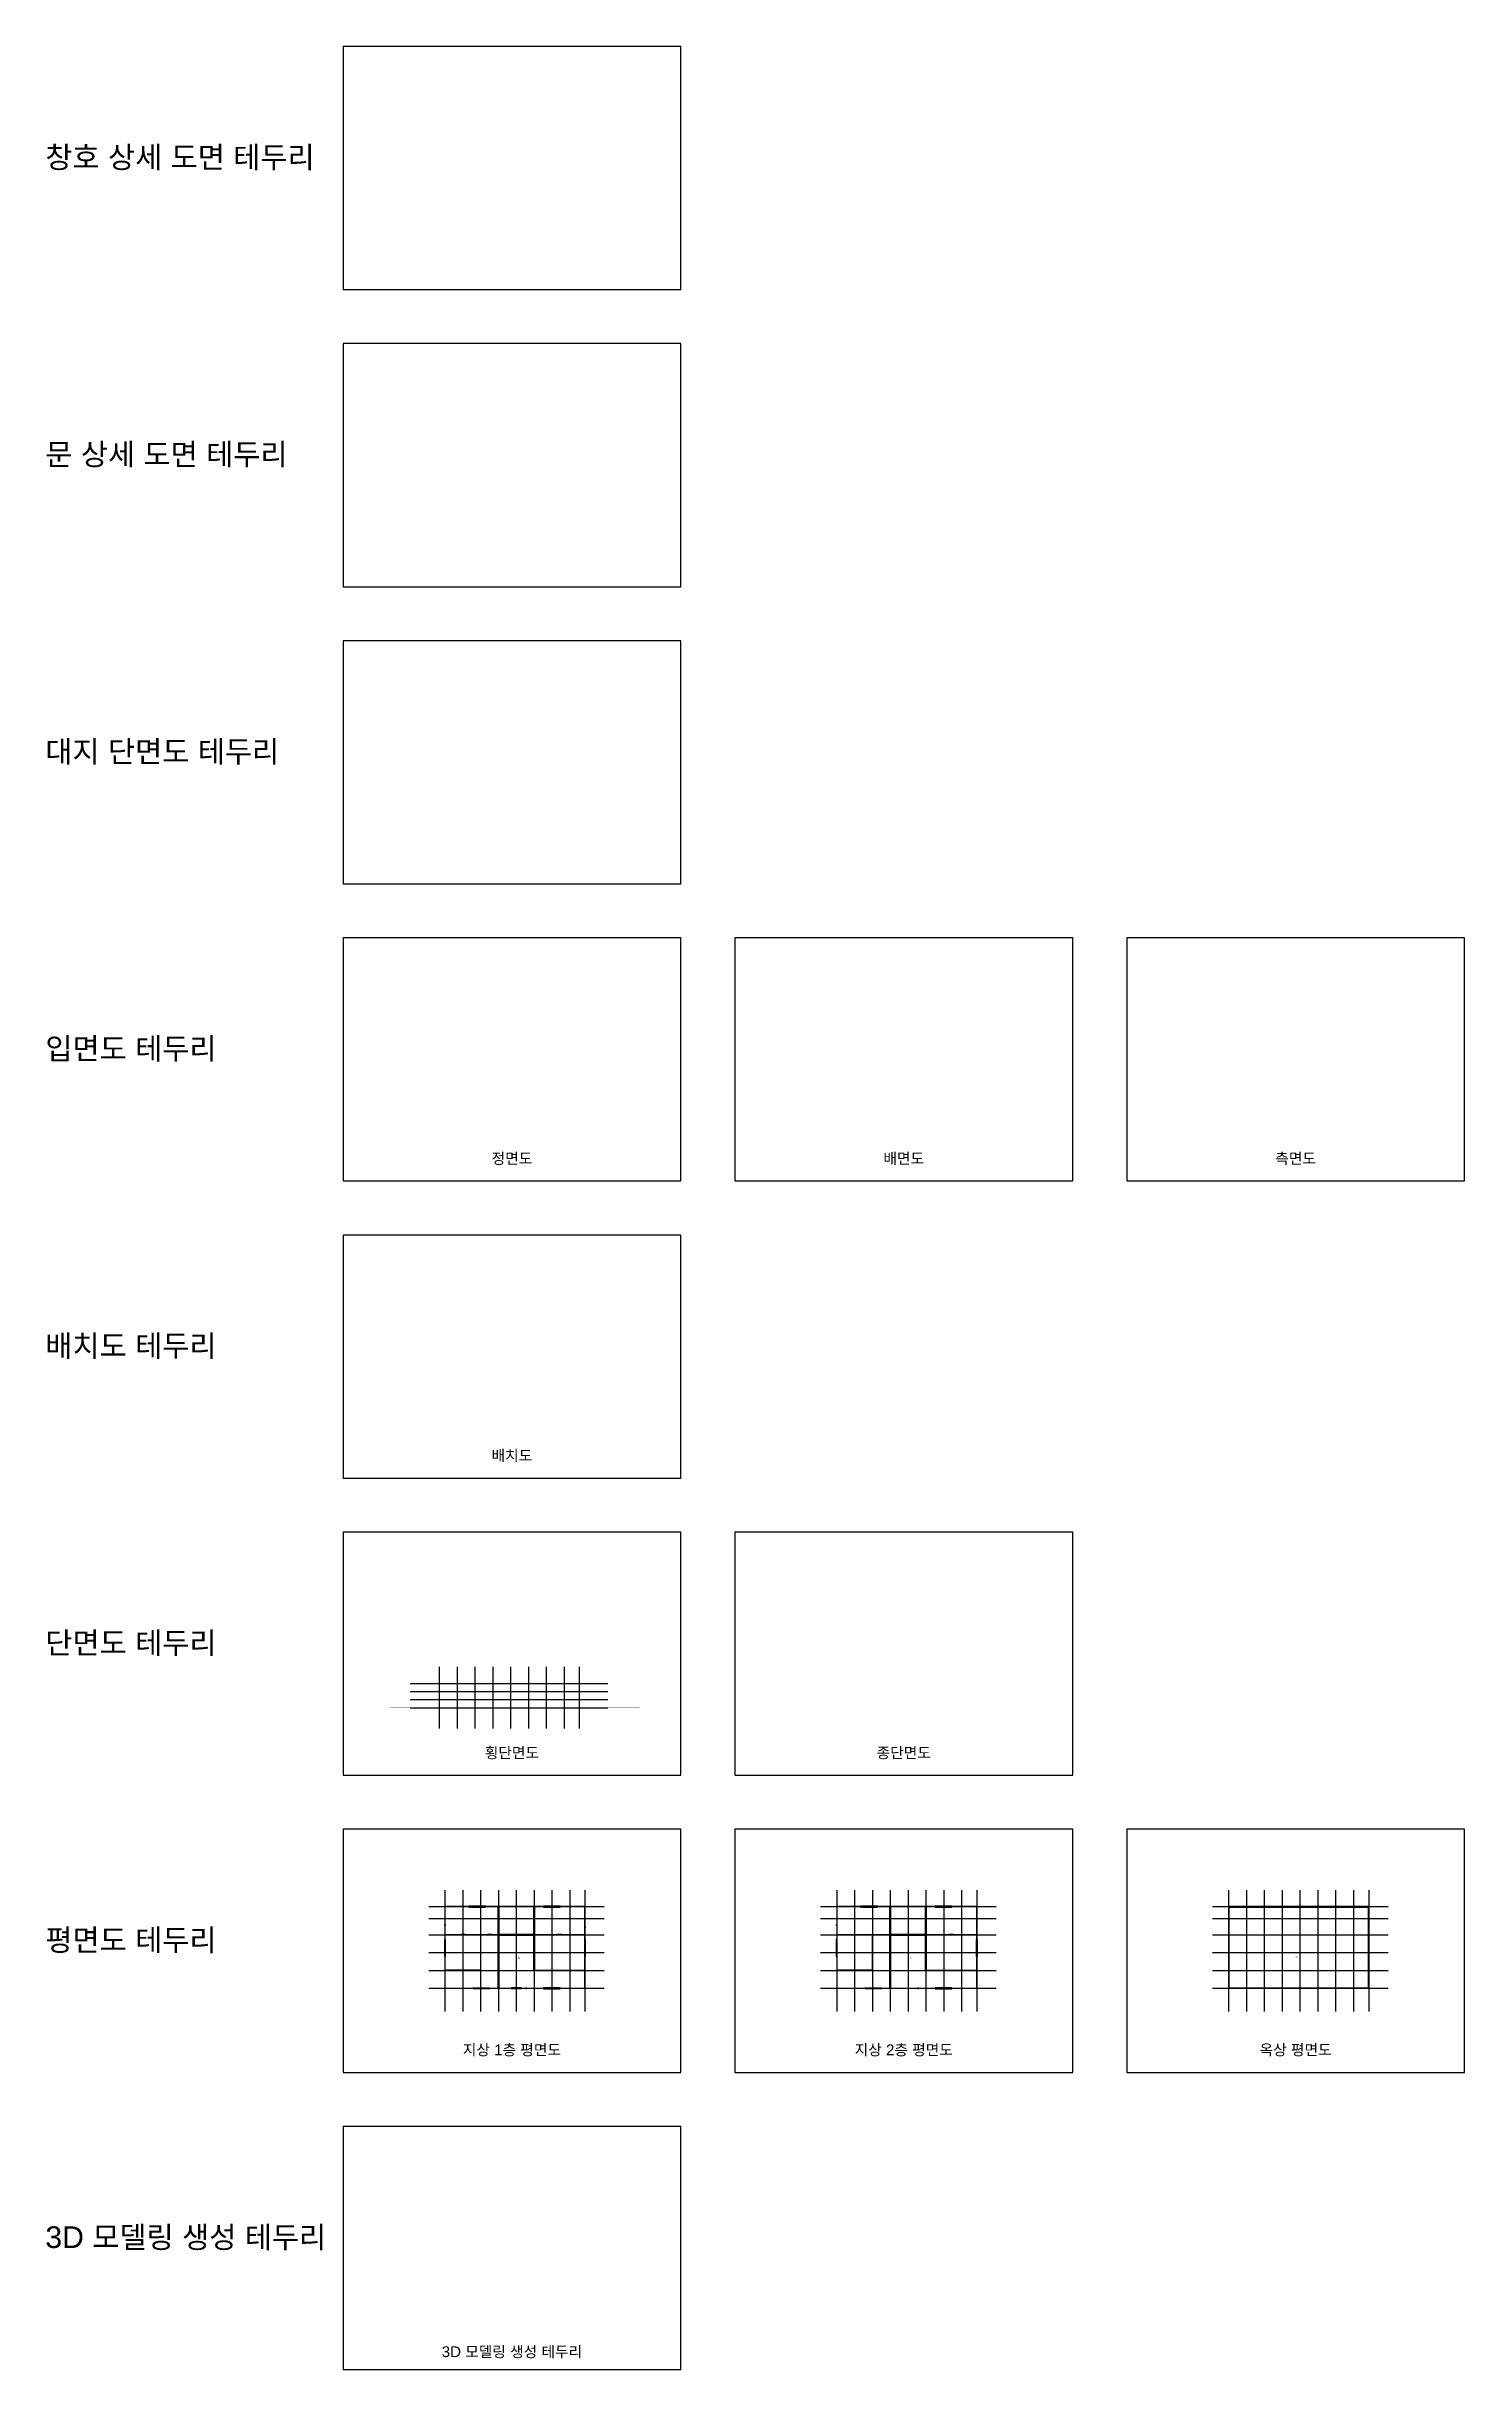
# Model space of a CAD drawing. Header units: inches. Extents: x -109739 to 415001, y -100000 to 760000.
import ezdxf
from ezdxf.enums import TextEntityAlignment as Align

# ---------------------------------------------------------------- set-up
doc = ezdxf.new("R2010")
doc.units = ezdxf.units.IN
doc.header["$LTSCALE"] = 500
doc.header["$MEASUREMENT"] = 0
for name, color, linetype in [('3DGenerationOutputBoundary', 7, 'Continuous'), ('DoorCenterLine', 30, 'Continuous'), ('DoorCrossSection', 21, 'Continuous'), ('DrawingBoundaryDoor', 7, 'Continuous'), ('DrawingBoundaryElevation', 7, 'Continuous'), ('DrawingBoundaryPlan', 7, 'Continuous'), ('DrawingBoundarySection', 7, 'Continuous'), ('DrawingBoundarySitePLan', 7, 'Continuous'), ('DrawingBoundarySiteSection', 7, 'Continuous'), ('DrawingBoundaryWindow', 7, 'Continuous'), ('RoofLevelText', 240, 'Continuous'), ('SLtext', 20, 'Continuous'), ('WallCrossSection', 7, 'Continuous'), ('WallExterCenterLine', 190, 'Continuous'), ('WallInnerMain', 3, 'Continuous'), ('WallInnerSub', 82, 'Continuous'), ('WallOpeningExterBoundary', 50, 'Continuous'), ('WinCenterLine', 131, 'Continuous'), ('WinCrossSection', 7, 'Continuous')]:
    doc.layers.add(name, color=color, linetype=linetype)
for name, color, linetype, true_color in [('Axis0', 7, 'Continuous', 0xffd8ff), ('Axis1', 254, 'Continuous', 0xffbfff), ('Axis2', 211, 'Continuous', 0xff8aff), ('DoorInnerOpening', 30, 'Continuous', 0xf76408), ('RoofParapet', 40, 'Continuous', 0xffcc33)]:
    doc.layers.add(name, color=color, linetype=linetype, true_color=true_color)
doc.layers.add('GroundLevelIndicator', color=7, linetype='Continuous', lineweight=30)
doc.styles.add('Malgun Gothic Bold', font='malgunbd.ttf')
doc.styles.get("Standard").update_dxf_attribs({"font": 'arial.ttf'})

msp = doc.modelspace()

# ---------------------------------------------------------------- linework, layer by layer
at = {"layer": '3DGenerationOutputBoundary'}
msp.add_lwpolyline([(0, -100000), (125000, -100000), (125000, -10000), (0, -10000)], close=True, dxfattribs=at)
at = {"layer": 'Axis0'}
for points in [[(24795, 154008), (97953, 154008)], [(24795, 151008), (97953, 151008)], [(24795, 148008), (97953, 148008)], [(24795, 145008), (97953, 145008)]]:
    msp.add_lwpolyline(points, dxfattribs=at)
at = {"layer": 'Axis1'}
for points in [[(37692, 77499), (37692, 32499)], [(44292, 77499), (44292, 32499)], [(50892, 77499), (50892, 32499)], [(57492, 77499), (57492, 32499)], [(64092, 77499), (64092, 32499)], [(70692, 77499), (70692, 32499)], [(77292, 77499), (77292, 32499)], [(83892, 77499), (83892, 32499)], [(89532, 77499), (89532, 32499)], [(182692, 77499), (182692, 32499)], [(189292, 77499), (189292, 32499)], [(195892, 77499), (195892, 32499)], [(202492, 77499), (202492, 32499)], [(209092, 77499), (209092, 32499)], [(215692, 77499), (215692, 32499)], [(222292, 77499), (222292, 32499)], [(228892, 77499), (228892, 32499)], [(234532, 77499), (234532, 32499)], [(327692, 77499), (327692, 32499)], [(334292, 77499), (334292, 32499)], [(340892, 77499), (340892, 32499)], [(347492, 77499), (347492, 32499)], [(354092, 77499), (354092, 32499)], [(360692, 77499), (360692, 32499)], [(367292, 77499), (367292, 32499)], [(373892, 77499), (373892, 32499)], [(379532, 77499), (379532, 32499)]]:
    msp.add_lwpolyline(points, dxfattribs=at)
at = {"layer": 'Axis2'}
for points in [[(35574, 160108), (35574, 137260)], [(42174, 160108), (42174, 137260)], [(48774, 160108), (48774, 137260)], [(55374, 160108), (55374, 137260)], [(61974, 160108), (61974, 137260)], [(68574, 160108), (68574, 137260)], [(75174, 160108), (75174, 137260)], [(81774, 160108), (81774, 137260)], [(87414, 160108), (87414, 137260)], [(31692, 71399), (96692, 71399)], [(176692, 71399), (241692, 71399)], [(321692, 71399), (386692, 71399)], [(31692, 66959), (96692, 66959)], [(31692, 60959), (96692, 60959)], [(176692, 66959), (241692, 66959)], [(176692, 60959), (241692, 60959)], [(321692, 66959), (386692, 66959)], [(321692, 60959), (386692, 60959)], [(31692, 54359), (96692, 54359)], [(176692, 54359), (241692, 54359)], [(321692, 54359), (386692, 54359)], [(31692, 47759), (96692, 47759)], [(176692, 47759), (241692, 47759)], [(321692, 47759), (386692, 47759)], [(31692, 41159), (96692, 41159)], [(176692, 41159), (241692, 41159)], [(321692, 41159), (386692, 41159)]]:
    msp.add_lwpolyline(points, dxfattribs=at)
at = {"layer": 'DoorCenterLine'}
msp.add_lwpolyline([(62392, 41159), (65992, 41159)], dxfattribs=at)
at = {"layer": 'DoorCrossSection'}
msp.add_lwpolyline([(63792, 41259), (63792, 41059)], dxfattribs=at)
at = {"layer": 'DoorInnerOpening'}
for points in [[(43612, 61019), (43612, 60899), (45212, 60899), (45212, 61019)], [(53491, 61019), (53491, 60899), (55091, 60899), (55091, 61019)], [(62492, 60859), (65692, 60859), (65692, 61059), (62492, 61059)], [(79212, 61019), (79212, 60899), (80812, 60899), (80812, 61019)], [(207492, 60859), (210692, 60859), (210692, 61059), (207492, 61059)], [(224212, 61019), (224212, 60899), (225812, 60899), (225812, 61019)], [(50832, 57399), (50952, 57399), (50952, 58999), (50832, 58999)], [(57392, 52559), (57592, 52559), (57592, 54359), (57392, 54359)], [(70592, 52559), (70792, 52559), (70792, 54359), (70592, 54359)], [(195832, 57399), (195952, 57399), (195952, 58999), (195832, 58999)], [(202392, 52559), (202592, 52559), (202592, 54359), (202392, 54359)], [(215592, 52559), (215792, 52559), (215792, 54359), (215592, 54359)], [(43612, 47819), (43612, 47699), (45212, 47699), (45212, 47819)], [(188612, 47819), (188612, 47699), (190212, 47699), (190212, 47819)]]:
    msp.add_lwpolyline(points, close=True, dxfattribs=at)
at = {"layer": 'DrawingBoundaryDoor'}
msp.add_lwpolyline([(0, 560000), (125000, 560000), (125000, 650000), (0, 650000)], close=True, dxfattribs=at)
at = {"layer": 'DrawingBoundaryElevation'}
for points in [[(0, 340000), (125000, 340000), (125000, 430000), (0, 430000)], [(145000, 340000), (270000, 340000), (270000, 430000), (145000, 430000)], [(290000, 340000), (415001, 340000), (415001, 430000), (290000, 430000)]]:
    msp.add_lwpolyline(points, close=True, dxfattribs=at)
at = {"layer": 'DrawingBoundaryPlan'}
for points in [[(0, 10000), (125000, 10000), (125000, 100000), (0, 100000)], [(145000, 10000), (270000, 10000), (270000, 100000), (145000, 100000)], [(290000, 10000), (415001, 10000), (415001, 100000), (290000, 100000)]]:
    msp.add_lwpolyline(points, close=True, dxfattribs=at)
at = {"layer": 'DrawingBoundarySection'}
for points in [[(0, 120000), (125000, 120000), (125000, 210000), (0, 210000)], [(145000, 120000), (270000, 120000), (270000, 210000), (145000, 210000)]]:
    msp.add_lwpolyline(points, close=True, dxfattribs=at)
at = {"layer": 'DrawingBoundarySitePLan'}
msp.add_lwpolyline([(0, 230000), (125000, 230000), (125000, 320000), (0, 320000)], close=True, dxfattribs=at)
at = {"layer": 'DrawingBoundarySiteSection'}
msp.add_lwpolyline([(0, 450000), (125000, 450000), (125000, 540000), (0, 540000)], close=True, dxfattribs=at)
at = {"layer": 'DrawingBoundaryWindow'}
msp.add_lwpolyline([(0, 670000), (125000, 670000), (125000, 760000), (0, 760000)], close=True, dxfattribs=at)
at = {"layer": 'GroundLevelIndicator', "const_width": 150}
msp.add_lwpolyline([(17542, 145008), (109749, 145008)], dxfattribs=at)
at = {"layer": 'RoofParapet'}
for points in [[(379332, 71399), (327692, 71399), (327692, 71199), (379332, 71199)], [(327892, 71199), (327692, 71199), (327692, 41159), (327892, 41159)], [(379332, 41359), (379532, 41359), (379532, 71399), (379332, 71399)], [(327892, 41359), (379532, 41359), (379532, 41159), (327892, 41159)]]:
    msp.add_lwpolyline(points, close=True, dxfattribs=at)
at = {"layer": 'WallCrossSection'}
for points in [[(63957, 71699), (63957, 71099)], [(208957, 71699), (208957, 71099)], [(37392, 64660), (37992, 64660)], [(89232, 63766), (89832, 63766)], [(182392, 64660), (182992, 64660)], [(234232, 63766), (234832, 63766)], [(67785, 41459), (67785, 40859)], [(212785, 41459), (212785, 40859)]]:
    msp.add_lwpolyline(points, dxfattribs=at)
at = {"layer": 'WallExterCenterLine'}
for points in [[(37692, 41159), (89532, 41159), (89532, 71399), (37692, 71399), (37692, 41159)], [(182692, 41159), (234532, 41159), (234532, 71399), (182692, 71399), (182692, 41159)]]:
    msp.add_lwpolyline(points, dxfattribs=at)
at = {"layer": 'WallInnerMain'}
for points in [[(57392, 41459), (57392, 71099), (57592, 71099), (57592, 41459), (57392, 41459)], [(70592, 47859), (70592, 71099), (70792, 71099), (70792, 47859), (70592, 47859)], [(202392, 41459), (202392, 71099), (202592, 71099), (202592, 41459), (202392, 41459)], [(215592, 47859), (215592, 71099), (215792, 71099), (215792, 47859), (215592, 47859)], [(70592, 61059), (57592, 61059), (57592, 60859), (70592, 60859), (70592, 61059)], [(215592, 61059), (202592, 61059), (202592, 60859), (215592, 60859), (215592, 61059)], [(70592, 47859), (89232, 47859), (89232, 47659), (70592, 47659), (70592, 47859)], [(215592, 47859), (234232, 47859), (234232, 47659), (215592, 47659), (215592, 47859)]]:
    msp.add_lwpolyline(points, dxfattribs=at)
at = {"layer": 'WallInnerSub'}
for points in [[(37992, 61019), (57392, 61019), (57392, 60899), (37992, 60899), (37992, 61019)], [(70792, 61019), (89232, 61019), (89232, 60899), (70792, 60899), (70792, 61019)], [(182992, 61019), (202392, 61019), (202392, 60899), (182992, 60899), (182992, 61019)], [(215792, 61019), (234232, 61019), (234232, 60899), (215792, 60899), (215792, 61019)]]:
    msp.add_lwpolyline(points, dxfattribs=at)
for points in [[(50832, 60899), (50832, 47819), (37992, 47819), (37992, 47699), (50952, 47699), (50952, 60899)], [(195832, 60899), (195832, 47819), (182992, 47819), (182992, 47699), (195952, 47699), (195952, 60899)]]:
    msp.add_lwpolyline(points, close=True, dxfattribs=at)
at = {"layer": 'WallOpeningExterBoundary'}
for points in [[(52732, 71599), (46532, 71599), (46532, 71199), (52732, 71199), (52732, 71599)], [(197732, 71599), (191532, 71599), (191532, 71199), (197732, 71199), (197732, 71599)], [(37892, 52943), (37892, 59143), (37492, 59143), (37492, 52943), (37892, 52943)], [(89732, 52943), (89732, 59143), (89332, 59143), (89332, 52943), (89732, 52943)], [(182892, 52943), (182892, 59143), (182492, 59143), (182492, 52943), (182892, 52943)], [(234732, 52943), (234732, 59143), (234332, 59143), (234332, 52943), (234732, 52943)]]:
    msp.add_lwpolyline(points, dxfattribs=at)
for points in [[(80332, 71599), (74132, 71599), (74132, 71199), (80332, 71199)], [(225332, 71599), (219132, 71599), (219132, 71199), (225332, 71199)], [(48052, 41359), (54252, 41359), (54252, 40959), (48052, 40959)], [(62392, 41259), (62392, 41059), (65992, 41059), (65992, 41259)], [(80332, 41359), (74132, 41359), (74132, 40959), (80332, 40959)], [(193052, 41359), (199252, 41359), (199252, 40959), (193052, 40959)], [(225332, 41359), (219132, 41359), (219132, 40959), (225332, 40959)]]:
    msp.add_lwpolyline(points, close=True, dxfattribs=at)
at = {"layer": 'WinCenterLine'}
for points in [[(46532, 71399), (52732, 71399)], [(74132, 71399), (80332, 71399)], [(191532, 71399), (197732, 71399)], [(219132, 71399), (225332, 71399)], [(37692, 59143), (37692, 52943)], [(89532, 59143), (89532, 52943)], [(182692, 59143), (182692, 52943)], [(234532, 59143), (234532, 52943)], [(54252, 41159), (48052, 41159)], [(74132, 41159), (80332, 41159)], [(199252, 41159), (193052, 41159)], [(219132, 41159), (225332, 41159)]]:
    msp.add_lwpolyline(points, dxfattribs=at)
at = {"layer": 'WinCrossSection'}
for points in [[(49632, 71599), (49632, 71199)], [(77232, 71599), (77232, 71199)], [(194632, 71599), (194632, 71199)], [(222232, 71599), (222232, 71199)], [(37892, 56043), (37492, 56043)], [(89732, 56043), (89332, 56043)], [(182892, 56043), (182492, 56043)], [(234732, 56043), (234332, 56043)], [(51152, 41359), (51152, 40959)], [(77232, 41359), (77232, 40959)], [(196152, 41359), (196152, 40959)], [(222232, 41359), (222232, 40959)]]:
    msp.add_lwpolyline(points, dxfattribs=at)

# ---------------------------------------------------------------- texts
for s, p in [('창호 상세 도면 테두리', (-110165, 715000)), ('문 상세 도면 테두리', (-110165, 605000)), ('대지 단면도 테두리', (-110165, 495000)), ('입면도 테두리', (-110165, 385000)), ('배치도 테두리', (-110165, 275000)), ('단면도 테두리', (-110165, 165000)), ('평면도 테두리', (-110165, 55000)), ('3D 모델링 생성 테두리', (-110165, -55000))]:
    msp.add_text(s, height=8000).set_placement(p)
for s, p in [('정면도', (62500, 345142)), ('배면도', (207500, 345142)), ('측면도', (352500, 345142)), ('배치도', (62500, 235142)), ('횡단면도', (62500, 125142)), ('종단면도', (207500, 125142)), ('지상 1층 평면도', (62500, 15142)), ('지상 2층 평면도', (207500, 15142)), ('옥상 평면도', (352500, 15142)), ('3D 모델링 생성 테두리', (62500, -96607))]:
    msp.add_text(s, height=4000).set_placement(p, align=Align.BOTTOM_CENTER)
at = {"layer": 'RoofLevelText', "insert": (352289, 52937), "char_height": 300, "width": 807.39, "attachment_point": 1, "style": 'Malgun Gothic Bold'}
msp.add_mtext('{\\fMalgun Gothic|b1|i0|c129|p34;1200}', dxfattribs=at)
at = {"layer": 'SLtext', "char_height": 300, "width": 807.39, "attachment_point": 1, "style": 'Malgun Gothic Bold'}
for insert in [(64771, 52937), (209771, 52937)]:
    msp.add_mtext('{\\fMalgun Gothic;0}\\P{\\fMalgun Gothic;300}', dxfattribs=dict(at, insert=insert))

doc.saveas('drawing.dxf')
